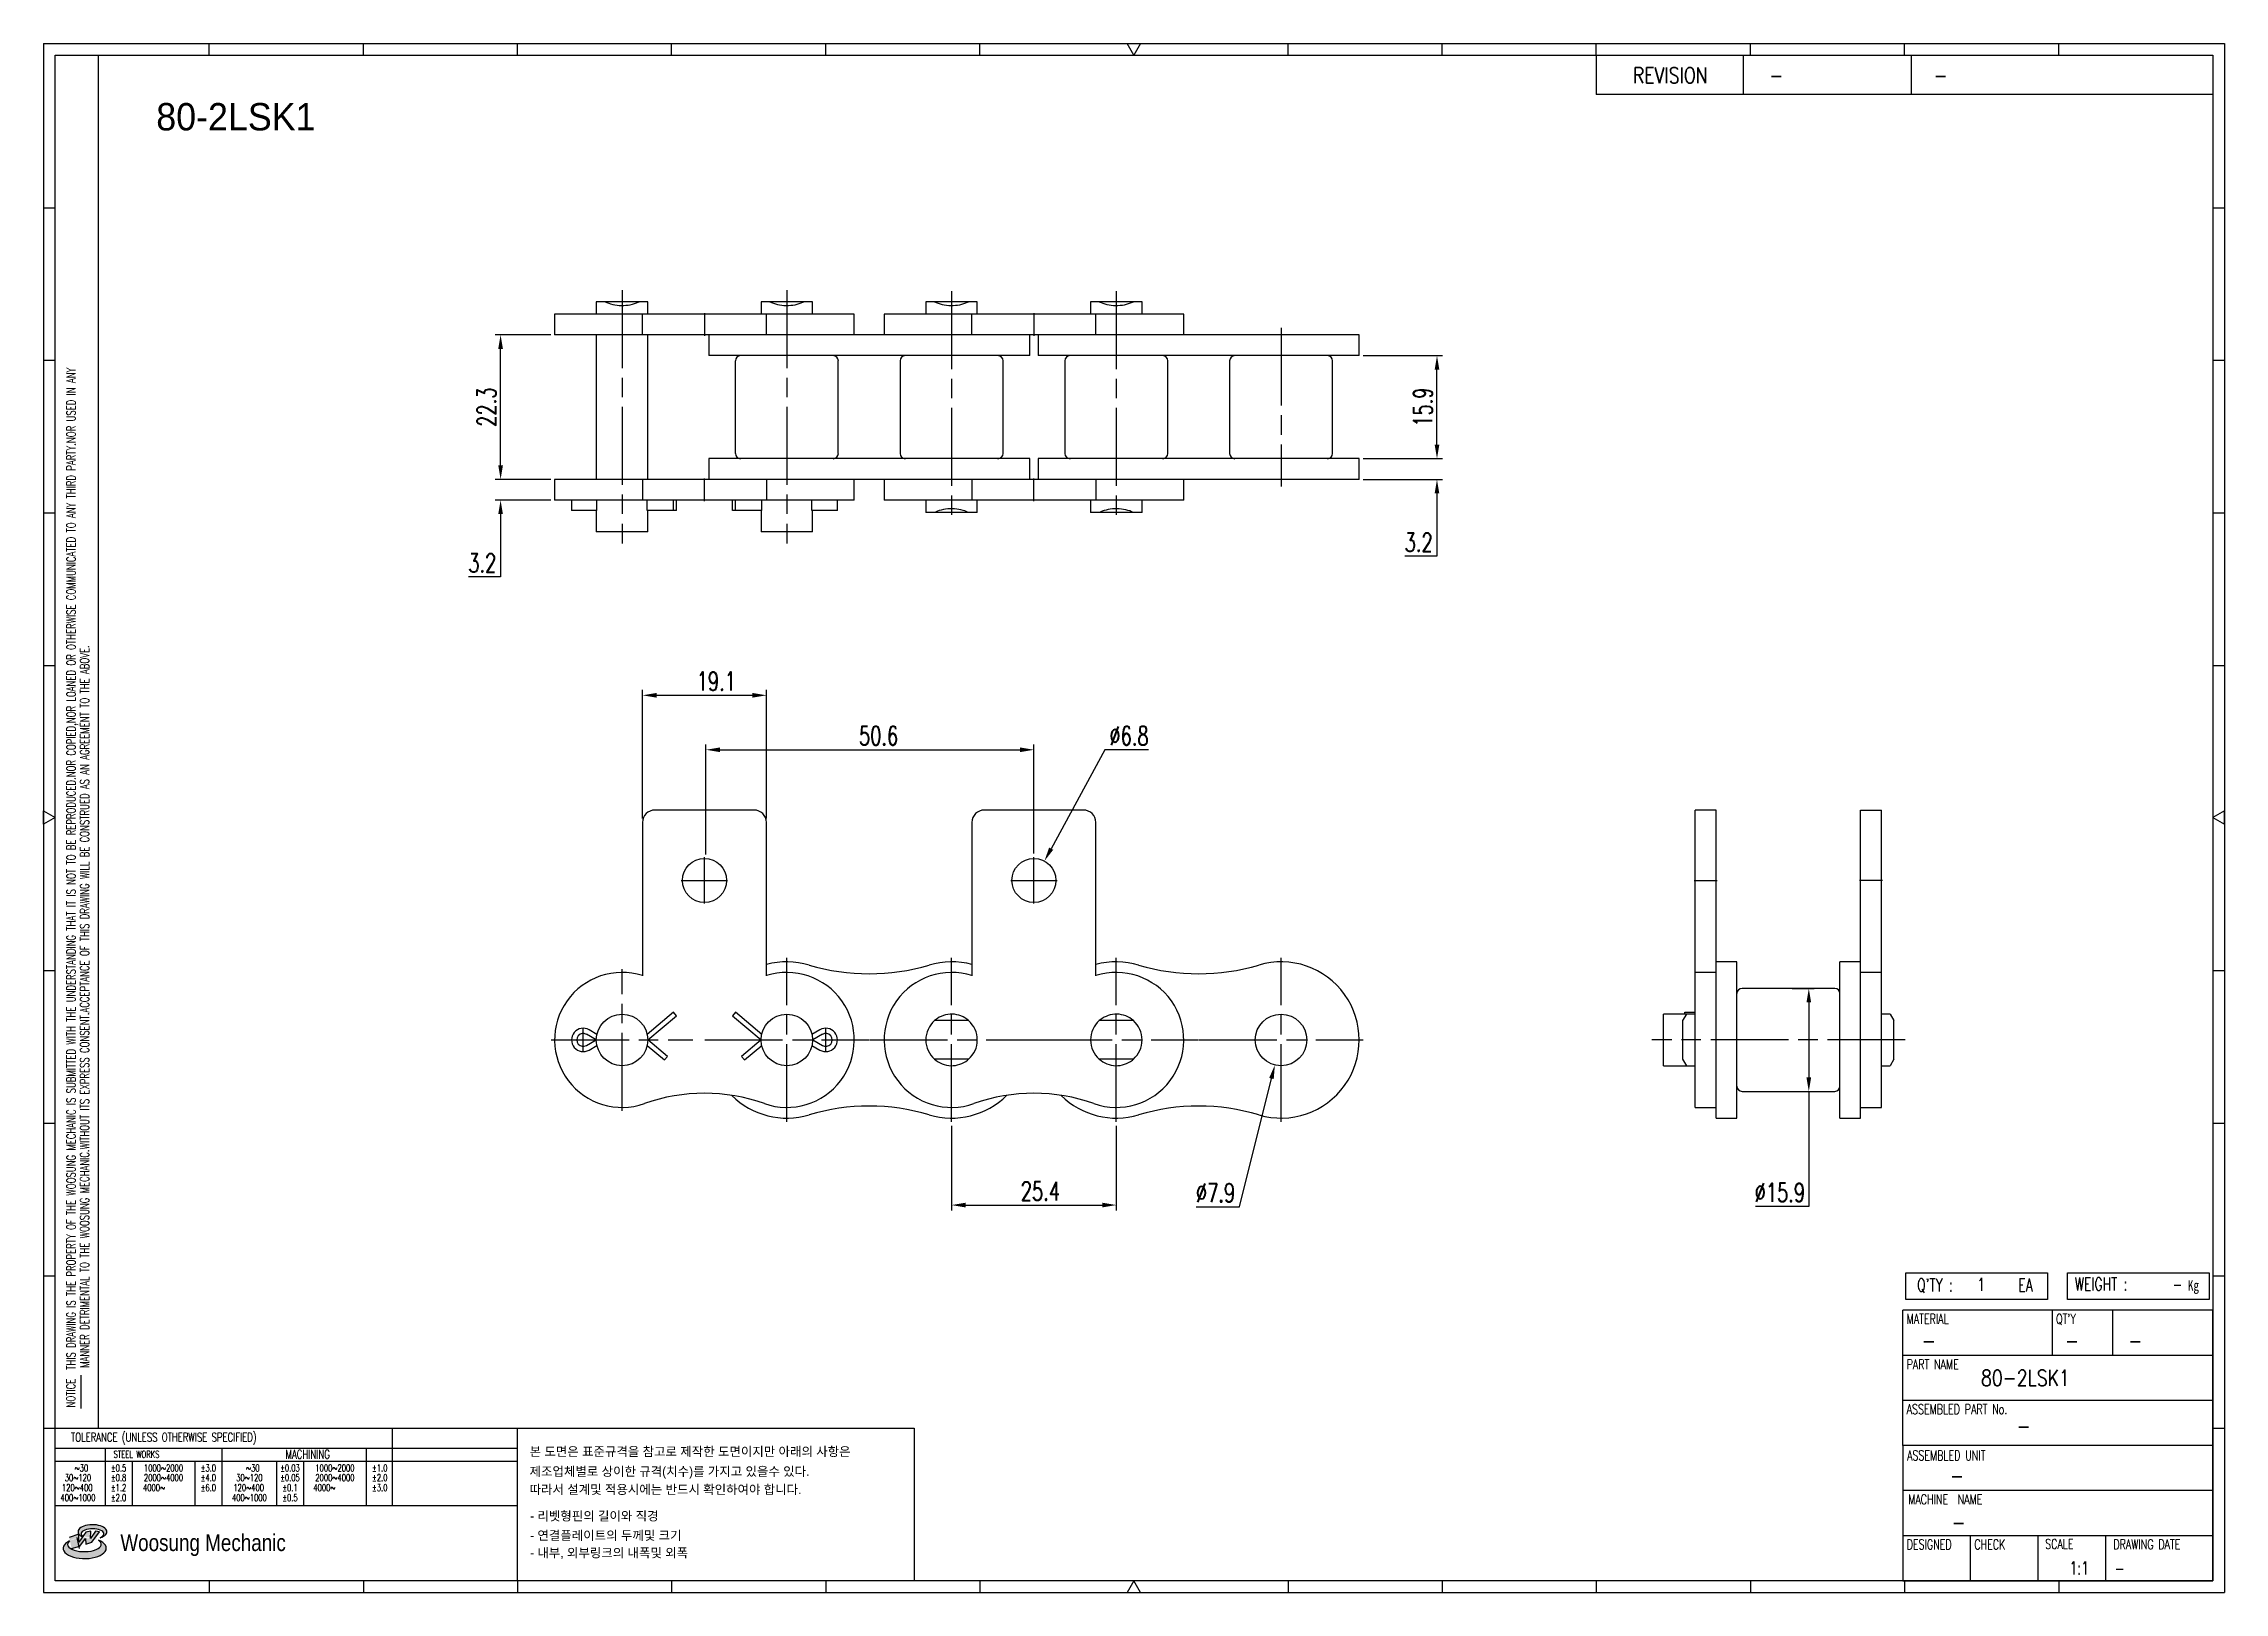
# Model space of a CAD drawing. Header units: millimetres. Extents: x 1209 to 1546, y 59 to 298.
import ezdxf
from ezdxf.enums import TextEntityAlignment as Align

# ---------------------------------------------------------------- set-up
doc = ezdxf.new("R2010")
doc.units = ezdxf.units.MM
doc.linetypes.add('AM_ISO08W050', pattern=[18, 12, -1.5, 3, -1.5])
doc.layers.get('Defpoints').update_dxf_attribs({"color": 80})
doc.layers.add('CL1', color=140, linetype='AM_ISO08W050', lineweight=25)
for name, color, linetype in [('S-DIM', 7, 'Continuous'), ('TITLE', 7, 'Continuous'), ('도면레이아웃', 7, 'Continuous')]:
    doc.layers.add(name, color=color, linetype=linetype)
doc.styles.add('HAN', font='ROMANS.shx', dxfattribs={"width": 0.7, "bigfont": 'whgtxt.shx'})
doc.styles.add('HKD_ST2', font='romans.shx', dxfattribs={"width": 0.7, "height": 4, "bigfont": '@extfont2.shx'})
doc.styles.add('HSG', font='SIMPLEX.shx', dxfattribs={"width": 0.7, "bigfont": 'HSG.shx'})
doc.styles.add('MtXpl_', font='Gulim.ttf')
doc.styles.add('SLDTEXTSTYLE4', font='arial.ttf', dxfattribs={"width": 0.8})
doc.dimstyles.new('AP1.2', dxfattribs={"dimscale": 1.2, "dimtxt": 2.4, "dimasz": 1.8, "dimexe": 0.7, "dimexo": 0.5, "dimgap": 0.6, "dimtad": 1, "dimtoh": 1, "dimdec": 1, "dimrnd": 0.01, "dimzin": 9, "dimdsep": 46, "dimtxsty": 'HSG', "dimcen": 0, "dimclrd": 251, "dimclre": 251, "dimclrt": 60, "dimazin": 2, "dimtp": 1, "dimtm": 1, "dimtfac": 0.5, "dimtdec": 1, "dimtofl": 0, "dimtmove": 0, "dimatfit": 3, "dimfxl": 0, "dimtvp": 1, "dimtolj": 2, "dimlwd": -1, "dimlwe": -1, "dimarcsym": 0})

# ---------------------------------------------------------------- blocks, each defined once
blk = doc.blocks.new('MAST')
at = {"layer": '도면레이아웃'}
h = blk.add_hatch(color=10, dxfattribs=at)
h.paths.add_polyline_path([(1.544, 35.177), (1.554, 34.966), (1.779, 35.034), (2.054, 35.422), (1.908, 35.446), (1.728, 35.167), (1.741, 35.439), (1.547, 35.405), (1.292, 35.041), (1.295, 35.33), (0.943, 35.208), (1.03, 34.8), (1.336, 34.885)])
edge = h.paths.add_edge_path()
edge.add_ellipse((1.795, 35.421), major_axis=(-0.53, 0), ratio=0.487785, start_angle=122.36065, end_angle=403.39574)
edge.add_line((1.411, 35.244), (1.419, 35.261))
edge.add_ellipse((1.798, 35.344), major_axis=(-0.423, 0), ratio=0.444396, start_angle=131.58977, end_angle=386.19408, ccw=False)
edge = h.paths.add_edge_path()
edge.add_ellipse((1.512, 34.815), major_axis=(-0.793, 0), ratio=0.480113, start_angle=314.67633, end_angle=590.85213)
edge.add_ellipse((1.501, 34.958), major_axis=(-0.62, 0), ratio=0.43311, start_angle=331.7024, end_angle=574.42495, ccw=False)
at = {"color": 140}
for p, q in [((0, 90.118), (80.15, 90.118)), ((0, 90.118), (0, 33.191)), ((80.15, 90.118), (80.15, 33.191)), ((57.068, 89.693), (57.068, 88.246)), ((62.47, 89.693), (62.47, 88.246)), ((68.635, 89.693), (68.635, 88.246)), ((79.725, 88.246), (57.068, 88.246)), ((68.449, 43.961), (68.449, 44.936)), ((68.449, 44.936), (73.654, 44.936)), ((73.654, 44.936), (73.654, 43.961)), ((74.39, 43.961), (74.39, 44.936)), ((74.39, 44.936), (79.595, 44.936)), ((79.595, 44.936), (79.595, 43.961)), ((68.336, 38.59), (68.336, 43.563)), ((79.725, 43.563), (68.336, 43.563)), ((73.654, 43.961), (68.449, 43.961)), ((73.827, 43.563), (73.827, 41.905)), ((79.595, 43.961), (74.39, 43.961)), ((76.037, 43.563), (76.037, 41.905)), ((79.725, 38.59), (79.725, 43.563)), ((79.725, 41.905), (68.336, 41.905)), ((79.725, 40.248), (68.336, 40.248)), ((68.336, 38.59), (68.336, 33.616)), ((79.725, 38.59), (68.336, 38.59)), ((79.725, 33.616), (79.725, 38.59)), ((79.725, 36.932), (68.336, 36.932)), ((79.725, 35.274), (68.336, 35.274)), ((70.822, 33.616), (70.822, 35.274)), ((73.309, 33.616), (73.309, 35.274)), ((75.796, 33.616), (75.796, 35.274)), ((0, 33.191), (80.15, 33.191)), ((68.336, 33.616), (79.725, 33.616))]:
    blk.add_line(p, q, dxfattribs=at)
for p, q in [((6.089, 89.693), (6.089, 90.118)), ((11.753, 89.693), (11.753, 90.118)), ((17.418, 89.693), (17.418, 90.118)), ((23.082, 89.693), (23.082, 90.118)), ((28.746, 89.693), (28.746, 90.118)), ((34.411, 89.693), (34.411, 90.118)), ((45.739, 89.693), (45.739, 90.118)), ((51.404, 89.693), (51.404, 90.118)), ((57.068, 89.693), (57.068, 90.118)), ((62.732, 89.693), (62.732, 90.118)), ((68.397, 89.693), (68.397, 90.118)), ((74.061, 89.693), (74.061, 90.118)), ((0, 84.085), (0.425, 84.085)), ((79.725, 84.085), (80.15, 84.085)), ((0, 78.478), (0.425, 78.478)), ((79.725, 78.478), (80.15, 78.478)), ((0, 72.87), (0.425, 72.87)), ((79.725, 72.87), (80.15, 72.87)), ((0, 67.262), (0.425, 67.262)), ((79.725, 67.262), (80.15, 67.262)), ((0, 56.047), (0.425, 56.047)), ((79.725, 56.047), (80.15, 56.047)), ((0, 50.439), (0.425, 50.439)), ((79.725, 50.439), (80.15, 50.439)), ((0, 44.832), (0.425, 44.832)), ((79.725, 44.832), (80.15, 44.832)), ((1.377, 39.947), (1.377, 41.174)), ((0, 39.224), (0.425, 39.224)), ((79.725, 39.224), (80.15, 39.224)), ((6.089, 33.616), (6.089, 33.191)), ((11.753, 33.616), (11.753, 33.191)), ((17.418, 33.616), (17.418, 33.191)), ((23.082, 33.616), (23.082, 33.191)), ((28.746, 33.616), (28.746, 33.191)), ((34.411, 33.616), (34.411, 33.191)), ((45.739, 33.616), (45.739, 33.191)), ((51.404, 33.616), (51.404, 33.191)), ((57.068, 33.616), (57.068, 33.191)), ((62.732, 33.616), (62.732, 33.191)), ((68.397, 33.616), (68.397, 33.191)), ((74.061, 33.616), (74.061, 33.191))]:
    blk.add_line(p, q)
at = {"color": 2}
for p, q in [((2.017, 39.224), (2.017, 89.693)), ((0.425, 39.224), (17.418, 39.224)), ((0.425, 38.487), (17.418, 38.487)), ((2.257, 38.487), (2.257, 36.382)), ((6.557, 38.5), (6.557, 36.382)), ((11.857, 38.487), (11.857, 36.382)), ((12.816, 39.224), (12.816, 36.382)), ((17.418, 33.616), (17.418, 39.224)), ((0.425, 38.012), (17.418, 38.012)), ((3.257, 38.012), (3.257, 36.382)), ((5.557, 38.012), (5.557, 36.382)), ((8.557, 38.012), (8.557, 36.382)), ((9.557, 38.026), (9.557, 36.382)), ((0.425, 36.382), (17.418, 36.382))]:
    blk.add_line(p, q, dxfattribs=at)
for points in [[(40.075, 89.693), (39.83, 90.118), (40.32, 90.118)], [(0.425, 61.679), (0, 61.433), (0, 61.924)], [(79.725, 61.679), (80.15, 61.433), (80.15, 61.924)], [(40.075, 33.616), (39.83, 33.191), (40.32, 33.191)]]:
    blk.add_lwpolyline(points, close=True)
at = {"color": 140}
blk.add_lwpolyline([(0.425, 89.693), (79.725, 89.693), (79.725, 33.616), (0.425, 33.616)], close=True, dxfattribs=at)
at = {"layer": '도면레이아웃'}
for p, q in [((1.295, 35.33), (0.943, 35.208)), ((1.547, 35.405), (1.292, 35.041)), ((1.292, 35.041), (1.295, 35.33)), ((1.741, 35.439), (1.547, 35.405)), ((1.908, 35.446), (1.728, 35.167)), ((1.728, 35.167), (1.741, 35.439)), ((1.779, 35.034), (2.054, 35.422)), ((2.054, 35.422), (1.908, 35.446)), ((1.03, 34.8), (1.336, 34.885)), ((1.224, 35.208), (1.311, 34.8)), ((1.224, 35.208), (1.224, 35.208)), ((1.336, 34.885), (1.544, 35.177)), ((1.419, 35.261), (1.411, 35.244)), ((1.544, 35.177), (1.554, 34.966)), ((1.554, 34.966), (1.779, 35.034))]:
    blk.add_line(p, q, dxfattribs=at)
for centre, major_axis, ratio, start_param, end_param in [((1.795, 35.421), (-0.53, 0), 0.487785, 2.135596, 7.040584), ((1.798, 35.344), (-0.423, 0), 0.444396, 2.296675, 6.740358), ((1.512, 34.815), (-0.793, 0), 0.480113, 5.492138, 10.312315), ((1.501, 34.958), (-0.62, 0), 0.43311, 5.789299, 10.025607)]:
    blk.add_ellipse(centre, major_axis=major_axis, ratio=ratio, start_param=start_param, end_param=end_param, dxfattribs=at)
for s, height, style, width, p in [('REVISION', 0.5806, 'HAN', 0.8, (58.415, 88.664)), ('-', 0.581, 'HAN', 0.8, (63.426, 88.664)), ('-', 0.581, 'HAN', 0.8, (69.468, 88.664)), ("Q'TY : ", 0.4746, 'HKD_ST2', 0.7, (68.857, 44.253)), ('1', 0.475, 'HKD_ST2', 0.7, (71.071, 44.275)), ('EA', 0.4746, 'HKD_ST2', 0.7, (72.578, 44.253)), ('WEIGHT : ', 0.4746, 'HKD_ST2', 0.7, (74.65, 44.286)), ('-', 0.581, 'HAN', 0.8, (69.029, 42.157)), ('-', 0.581, 'HAN', 0.8, (74.289, 42.157)), ('-', 0.581, 'HAN', 0.8, (76.623, 42.157)), ('-', 0.581, 'HAN', 0.8, (72.515, 39.013)), ('-', 0.581, 'HAN', 0.8, (70.067, 37.189)), ('-', 0.581, 'HAN', 0.8, (70.126, 35.48)), ('1:1', 0.4746, 'HKD_ST2', 0.7, (74.458, 33.848)), ('-', 0.475, 'HKD_ST2', 0.7, (76.112, 33.837))]:
    blk.add_text(s, height=height, dxfattribs=dict(style=style, width=width)).set_placement(p)
at = {"color": 6, "style": 'HKD_ST2', "width": 0.7}
for s, p in [(' THIS DRAWING IS THE PROPERTY OF THE WOOSUNG MECHANIC IS SUBMITTED WITH THE UNDERSTANDING THAT IT IS NOT TO BE REPRODUCED.NOR COPIED,NOR LOANED OR OTHERWISE COMMUNICATED TO ANY THIRD PARTY.NOR USED IN ANY', (1.173, 41.217)), ('MANNER DETRIMENTAL TO THE WOOSUNG MECHANIC.WITHOUT ITS EXPRESS CONSENT.ACCEPTANCE OF THIS DRAWING WILL BE CONSTRUED AS AN AGREEMENT TO THE ABOVE.', (1.672, 41.447))]:
    blk.add_text(s, height=0.326266, rotation=90, dxfattribs=at).set_placement(p)
at = {"style": 'HKD_ST2', "width": 0.7}
blk.add_text('-', height=0.475, dxfattribs=at).set_placement((78.613, 44.286), align=Align.RIGHT)
at = {"color": 254, "style": 'HKD_ST2', "width": 0.7}
for s, height, p in [('MATERIAL', 0.3651, (68.474, 43.425)), ("QT'Y", 0.3651, (73.965, 43.425)), ('PART NAME', 0.3651, (68.474, 41.756)), ('ASSEMBLED PART No.', 0.36511, (68.474, 40.109)), ('ASSEMBLED UNIT', 0.36511, (68.49, 38.408)), ('MACHINE  NAME', 0.36511, (68.532, 36.794)), ('DESIGNED', 0.3651, (68.474, 35.136)), ('CHECK', 0.3651, (70.961, 35.136)), ('SCALE', 0.3651, (73.566, 35.153)), ('DRAWING DATE', 0.36511, (76.071, 35.141))]:
    blk.add_text(s, height=height, dxfattribs=at).set_placement(p, align=Align.TOP_LEFT)
at = {"style": 'HKD_ST2', "width": 0.7}
blk.add_text('NOTICE', height=0.3263, rotation=90, dxfattribs=at).set_placement((1.163, 39.988))
blk.add_text('TOLERANCE (UNLESS OTHERWISE SPECIFIED)', height=0.32627, dxfattribs=at).set_placement((4.417, 38.896), align=Align.MIDDLE_CENTER)
at = {"color": 4, "style": 'HKD_ST2', "width": 0.7}
for s, height, p in [('%%12630', 0.261, (1.389, 37.762)), ('1000%%1262000', 0.26101, (4.407, 37.762)), ('%%12630', 0.261, (7.689, 37.762)), ('1000%%1262000', 0.26101, (10.707, 37.762)), ('120%%126400', 0.26101, (1.237, 37.045)), ('30%%126120', 0.261, (1.263, 37.411)), ('4000%%126', 0.261, (4.061, 37.045)), ('2000%%1264000', 0.26101, (4.407, 37.411)), ('120%%126400', 0.26101, (7.537, 37.045)), ('30%%126120', 0.261, (7.563, 37.411)), ('4000%%126', 0.261, (10.321, 37.045)), ('2000%%1264000', 0.26101, (10.707, 37.411)), ('400%%1261000', 0.26101, (1.263, 36.67)), ('400%%1261000', 0.26101, (7.563, 36.67))]:
    blk.add_text(s, height=height, dxfattribs=at).set_placement(p, align=Align.MIDDLE_CENTER)
for s, height, p in [('%%P0.5', 0.261, (2.757, 37.762)), ('STEEL WORKS', 0.26101, (3.416, 38.268)), ('%%P3.0', 0.261, (6.057, 37.762)), ('%%P0.03', 0.261, (9.057, 37.762)), ('MACHINING', 0.3263, (9.707, 38.27)), ('%%P1.0', 0.261, (12.357, 37.762)), ('%%P0.8', 0.261, (2.757, 37.411)), ('%%P1.2', 0.261, (2.757, 37.045)), ('%%P4.0', 0.261, (6.057, 37.411)), ('%%P6.0', 0.261, (6.057, 37.045)), ('%%P0.05', 0.261, (9.057, 37.411)), ('%%P0.1', 0.261, (9.057, 37.045)), ('%%P2.0', 0.261, (12.357, 37.411)), ('%%P3.0', 0.261, (12.357, 37.045)), ('%%P2.0', 0.261, (2.757, 36.67)), ('%%P0.5', 0.261, (9.057, 36.67))]:
    blk.add_text(s, height=height, dxfattribs=at).set_placement(p, align=Align.MIDDLE)
at = {"color": 1, "style": 'SLDTEXTSTYLE4', "width": 0.8}
blk.add_text('Woosung Mechanic', height=0.61957, dxfattribs=at).set_placement((2.822, 34.711))
at = {"layer": 'TITLE', "width": 0.8}
blk.add_text('Kg', height=0.3789, dxfattribs=at).set_placement((78.807, 44.286))
blk = doc.blocks.new('*D2')
at = {"layer": 'Defpoints', "color": 0, "transparency": 16777216}
for p in [(1412.32, 233.57), (1424.31, 233.57), (1412.32, 230.37)]:
    blk.add_point(p, dxfattribs=at)
at = {"layer": 'S-DIM', "color": 251, "linetype": 'ByBlock', "transparency": 16777216}
for p, q in [((1424.31, 235.73), (1424.31, 237.89)), ((1412.92, 233.57), (1425.15, 233.57)), ((1412.92, 230.37), (1425.15, 230.37)), ((1424.31, 228.21), (1424.31, 218.51)), ((1424.31, 218.51), (1419.37, 218.51))]:
    blk.add_line(p, q, dxfattribs=at)
at = {"layer": 'S-DIM', "color": 251, "transparency": 16777216}
for points in [[(1423.95, 235.73), (1424.67, 235.73), (1424.31, 233.57)], [(1423.95, 228.21), (1424.67, 228.21), (1424.31, 230.37)]]:
    blk.add_solid(points, dxfattribs=at)
at = {"layer": 'S-DIM', "color": 60, "transparency": 16777216, "insert": (1421.48, 220.67), "char_height": 2.88, "attachment_point": 5, "style": 'HSG'}
blk.add_mtext('\\A2;3.2', dxfattribs=at)
blk = doc.blocks.new('*D3')
at = {"layer": 'Defpoints', "color": 0, "transparency": 16777216}
for p in [(1412.32, 249.45), (1424.31, 249.45), (1412.32, 233.57)]:
    blk.add_point(p, dxfattribs=at)
at = {"layer": 'S-DIM', "color": 251, "linetype": 'ByBlock', "transparency": 16777216}
for p, q in [((1412.92, 249.45), (1425.15, 249.45)), ((1424.31, 235.73), (1424.31, 247.29)), ((1412.92, 233.57), (1425.15, 233.57))]:
    blk.add_line(p, q, dxfattribs=at)
at = {"layer": 'S-DIM', "color": 251, "transparency": 16777216}
for points in [[(1423.95, 247.29), (1424.67, 247.29), (1424.31, 249.45)], [(1423.95, 235.73), (1424.67, 235.73), (1424.31, 233.57)]]:
    blk.add_solid(points, dxfattribs=at)
at = {"layer": 'S-DIM', "color": 60, "transparency": 16777216, "insert": (1422.15, 241.51), "char_height": 2.88, "attachment_point": 5, "rotation": 90, "style": 'HSG'}
blk.add_mtext('\\A2;15.9', dxfattribs=at)
blk = doc.blocks.new('*D4')
at = {"layer": 'Defpoints', "color": 0, "transparency": 16777216}
for p in [(1279.94, 230.37), (1288.27, 230.37), (1288.27, 227.17)]:
    blk.add_point(p, dxfattribs=at)
at = {"layer": 'S-DIM', "color": 251, "linetype": 'ByBlock', "transparency": 16777216}
for p, q in [((1279.94, 232.53), (1279.94, 234.69)), ((1287.67, 230.37), (1279.1, 230.37)), ((1287.67, 227.17), (1279.1, 227.17)), ((1279.94, 225.01), (1279.94, 215.33)), ((1279.94, 215.33), (1275, 215.33))]:
    blk.add_line(p, q, dxfattribs=at)
at = {"layer": 'S-DIM', "color": 251, "transparency": 16777216}
for points in [[(1279.58, 232.53), (1280.3, 232.53), (1279.94, 230.37)], [(1279.58, 225.01), (1280.3, 225.01), (1279.94, 227.17)]]:
    blk.add_solid(points, dxfattribs=at)
at = {"layer": 'S-DIM', "color": 60, "transparency": 16777216, "insert": (1277.11, 217.49), "char_height": 2.88, "attachment_point": 5, "style": 'HSG'}
blk.add_mtext('\\A2;3.2', dxfattribs=at)
blk = doc.blocks.new('*D5')
at = {"layer": 'Defpoints', "color": 0, "transparency": 16777216}
for p in [(1279.94, 252.65), (1288.27, 252.65), (1288.27, 230.37)]:
    blk.add_point(p, dxfattribs=at)
at = {"layer": 'S-DIM', "color": 251, "linetype": 'ByBlock', "transparency": 16777216}
for p, q in [((1287.67, 252.65), (1279.1, 252.65)), ((1279.94, 232.53), (1279.94, 250.49)), ((1287.67, 230.37), (1279.1, 230.37))]:
    blk.add_line(p, q, dxfattribs=at)
at = {"layer": 'S-DIM', "color": 251, "transparency": 16777216}
for points in [[(1279.58, 250.49), (1280.3, 250.49), (1279.94, 252.65)], [(1279.58, 232.53), (1280.3, 232.53), (1279.94, 230.37)]]:
    blk.add_solid(points, dxfattribs=at)
at = {"layer": 'S-DIM', "color": 60, "transparency": 16777216, "insert": (1277.78, 241.51), "char_height": 2.88, "attachment_point": 5, "rotation": 90, "style": 'HSG'}
blk.add_mtext('\\A2;22.3', dxfattribs=at)
blk = doc.blocks.new('*D6')
at = {"layer": 'Defpoints', "color": 0, "transparency": 16777216}
for p in [(1320.92, 197.08), (1301.82, 177.48), (1320.92, 177.48)]:
    blk.add_point(p, dxfattribs=at)
at = {"layer": 'S-DIM', "color": 251, "linetype": 'ByBlock', "transparency": 16777216}
for p, q in [((1301.82, 178.08), (1301.82, 197.92)), ((1303.98, 197.08), (1318.76, 197.08)), ((1320.92, 178.08), (1320.92, 197.92))]:
    blk.add_line(p, q, dxfattribs=at)
at = {"layer": 'S-DIM', "color": 251, "transparency": 16777216}
for points in [[(1303.98, 197.44), (1303.98, 196.72), (1301.82, 197.08)], [(1318.76, 197.44), (1318.76, 196.72), (1320.92, 197.08)]]:
    blk.add_solid(points, dxfattribs=at)
at = {"layer": 'S-DIM', "color": 60, "transparency": 16777216, "insert": (1313.2, 199.24), "char_height": 2.88, "attachment_point": 5, "style": 'HSG'}
blk.add_mtext('\\A2;19.1', dxfattribs=at)
blk = doc.blocks.new('*D7')
at = {"layer": 'Defpoints', "color": 0, "transparency": 16777216}
for p in [(1362.17, 188.68), (1311.59, 171.94), (1362.17, 172.11)]:
    blk.add_point(p, dxfattribs=at)
at = {"layer": 'S-DIM', "color": 251, "linetype": 'ByBlock', "transparency": 16777216}
for p, q in [((1311.59, 172.54), (1311.59, 189.52)), ((1313.75, 188.68), (1360.01, 188.68)), ((1362.17, 172.71), (1362.17, 189.52))]:
    blk.add_line(p, q, dxfattribs=at)
at = {"layer": 'S-DIM', "color": 251, "transparency": 16777216}
for points in [[(1313.75, 189.04), (1313.75, 188.32), (1311.59, 188.68)], [(1360.01, 189.04), (1360.01, 188.32), (1362.17, 188.68)]]:
    blk.add_solid(points, dxfattribs=at)
at = {"layer": 'S-DIM', "color": 60, "transparency": 16777216, "insert": (1338.22, 190.84), "char_height": 2.88, "attachment_point": 5, "style": 'HSG'}
blk.add_mtext('\\A2;50.6', dxfattribs=at)
blk = doc.blocks.new('*D8')
at = {"layer": 'Defpoints', "color": 0, "transparency": 16777216}
for p in [(1363.79, 171.53), (1360.56, 165.55)]:
    blk.add_point(p, dxfattribs=at)
at = {"layer": 'S-DIM', "color": 251, "linetype": 'ByBlock', "transparency": 16777216}
for p, q in [((1373.08, 188.68), (1364.82, 173.43)), ((1379.85, 188.68), (1373.08, 188.68))]:
    blk.add_line(p, q, dxfattribs=at)
at = {"layer": 'S-DIM', "color": 251, "transparency": 16777216}
blk.add_solid([(1364.51, 173.6), (1365.14, 173.26), (1363.79, 171.53)], dxfattribs=at)
at = {"layer": 'S-DIM', "color": 60, "transparency": 16777216, "insert": (1376.83, 190.84), "char_height": 2.88, "attachment_point": 5, "style": 'HSG'}
blk.add_mtext('\\A2;∅6.8', dxfattribs=at)
blk = doc.blocks.new('*D9')
at = {"layer": 'Defpoints', "color": 0, "transparency": 16777216}
for p in [(1349.47, 131.29), (1374.87, 131.29), (1374.87, 118.48)]:
    blk.add_point(p, dxfattribs=at)
at = {"layer": 'S-DIM', "color": 251, "linetype": 'ByBlock', "transparency": 16777216}
for p, q in [((1349.47, 130.69), (1349.47, 117.64)), ((1374.87, 130.69), (1374.87, 117.64)), ((1351.63, 118.48), (1372.71, 118.48))]:
    blk.add_line(p, q, dxfattribs=at)
at = {"layer": 'S-DIM', "color": 251, "transparency": 16777216}
for points in [[(1351.63, 118.84), (1351.63, 118.12), (1349.47, 118.48)], [(1372.71, 118.84), (1372.71, 118.12), (1374.87, 118.48)]]:
    blk.add_solid(points, dxfattribs=at)
at = {"layer": 'S-DIM', "color": 60, "transparency": 16777216, "insert": (1363.16, 120.64), "char_height": 2.88, "attachment_point": 5, "style": 'HSG'}
blk.add_mtext('\\A2;25.4', dxfattribs=at)
blk = doc.blocks.new('*D10')
at = {"layer": 'Defpoints', "color": 0, "transparency": 16777216}
for p in [(1401.23, 147.79), (1399.32, 140.09)]:
    blk.add_point(p, dxfattribs=at)
at = {"layer": 'S-DIM', "color": 251, "linetype": 'ByBlock', "transparency": 16777216}
for p, q in [((1393.87, 118.22), (1398.79, 137.99)), ((1387.2, 118.22), (1393.87, 118.22))]:
    blk.add_line(p, q, dxfattribs=at)
at = {"layer": 'S-DIM', "color": 251, "transparency": 16777216}
blk.add_solid([(1398.44, 138.08), (1399.14, 137.91), (1399.32, 140.09)], dxfattribs=at)
at = {"layer": 'S-DIM', "color": 60, "transparency": 16777216, "insert": (1390.17, 120.38), "char_height": 2.88, "attachment_point": 5, "style": 'HSG'}
blk.add_mtext('\\A2;∅7.9', dxfattribs=at)
blk = doc.blocks.new('*D11')
at = {"layer": 'Defpoints', "color": 0, "transparency": 16777216}
for p in [(1478.48, 151.88), (1478.48, 136), (1481.64, 136)]:
    blk.add_point(p, dxfattribs=at)
at = {"layer": 'S-DIM', "color": 251, "linetype": 'ByBlock', "transparency": 16777216}
for p, q in [((1479.08, 151.88), (1482.48, 151.88)), ((1481.64, 149.72), (1481.64, 138.16)), ((1479.08, 136), (1482.48, 136)), ((1481.64, 136), (1481.64, 118.26)), ((1481.64, 118.26), (1473.43, 118.26))]:
    blk.add_line(p, q, dxfattribs=at)
at = {"layer": 'S-DIM', "color": 251, "transparency": 16777216}
for points in [[(1481.28, 149.72), (1482, 149.72), (1481.64, 151.88)], [(1481.28, 138.16), (1482, 138.16), (1481.64, 136)]]:
    blk.add_solid(points, dxfattribs=at)
at = {"layer": 'S-DIM', "color": 60, "transparency": 16777216, "insert": (1477.18, 120.42), "char_height": 2.88, "attachment_point": 5, "style": 'HSG'}
blk.add_mtext('\\A2;%%c15.9', dxfattribs=at)

msp = doc.modelspace()

# ---------------------------------------------------------------- linework, layer by layer
for p, q in [((1334.47, 255.85), (1288.27, 255.85)), ((1288.27, 255.85), (1288.27, 252.65)), ((1294.7, 257.76), (1294.7, 255.85)), ((1302.64, 257.76), (1294.7, 257.76)), ((1296.05, 257.76), (1296.32, 257.63)), ((1296.32, 257.63), (1296.61, 257.52)), ((1296.61, 257.52), (1296.91, 257.43)), ((1296.91, 257.43), (1297.23, 257.35)), ((1297.23, 257.35), (1297.55, 257.28)), ((1297.55, 257.28), (1297.89, 257.23)), ((1297.89, 257.23), (1298.23, 257.2)), ((1298.23, 257.2), (1298.58, 257.19)), ((1298.58, 257.19), (1298.92, 257.19)), ((1298.92, 257.19), (1299.27, 257.21)), ((1299.27, 257.21), (1299.61, 257.25)), ((1299.61, 257.25), (1299.94, 257.31)), ((1299.94, 257.31), (1300.26, 257.38)), ((1300.26, 257.38), (1300.57, 257.47)), ((1300.57, 257.47), (1300.87, 257.57)), ((1300.87, 257.57), (1301.15, 257.69)), ((1301.15, 257.69), (1301.3, 257.76)), ((1301.82, 252.65), (1301.82, 255.85)), ((1302.64, 255.85), (1302.64, 257.76)), ((1320.1, 257.76), (1320.1, 255.85)), ((1328.04, 257.76), (1320.1, 257.76)), ((1320.92, 252.65), (1320.92, 255.85)), ((1321.45, 257.76), (1321.72, 257.63)), ((1321.72, 257.63), (1322.01, 257.52)), ((1322.01, 257.52), (1322.31, 257.43)), ((1322.31, 257.43), (1322.63, 257.35)), ((1322.63, 257.35), (1322.95, 257.28)), ((1322.95, 257.28), (1323.29, 257.23)), ((1323.29, 257.23), (1323.63, 257.2)), ((1323.63, 257.2), (1323.98, 257.19)), ((1323.98, 257.19), (1324.32, 257.19)), ((1324.32, 257.19), (1324.67, 257.21)), ((1324.67, 257.21), (1325.01, 257.25)), ((1325.01, 257.25), (1325.34, 257.31)), ((1325.34, 257.31), (1325.66, 257.38)), ((1325.66, 257.38), (1325.97, 257.47)), ((1325.97, 257.47), (1326.27, 257.57)), ((1326.27, 257.57), (1326.55, 257.69)), ((1326.55, 257.69), (1326.7, 257.76)), ((1328.04, 255.85), (1328.04, 257.76)), ((1334.47, 252.65), (1334.47, 255.85)), ((1385.27, 255.85), (1339.07, 255.85)), ((1339.07, 255.85), (1339.07, 252.65)), ((1345.5, 257.76), (1345.5, 255.85)), ((1353.44, 257.76), (1345.5, 257.76)), ((1346.85, 257.76), (1347.12, 257.63)), ((1347.12, 257.63), (1347.41, 257.52)), ((1347.41, 257.52), (1347.71, 257.43)), ((1347.71, 257.43), (1348.03, 257.35)), ((1348.03, 257.35), (1348.35, 257.28)), ((1348.35, 257.28), (1348.69, 257.23)), ((1348.69, 257.23), (1349.03, 257.2)), ((1349.03, 257.2), (1349.38, 257.19)), ((1349.38, 257.19), (1349.72, 257.19)), ((1349.72, 257.19), (1350.07, 257.21)), ((1350.07, 257.21), (1350.41, 257.25)), ((1350.41, 257.25), (1350.74, 257.31)), ((1350.74, 257.31), (1351.06, 257.38)), ((1351.06, 257.38), (1351.37, 257.47)), ((1351.37, 257.47), (1351.67, 257.57)), ((1351.67, 257.57), (1351.95, 257.69)), ((1351.95, 257.69), (1352.1, 257.76)), ((1352.62, 252.65), (1352.62, 255.85)), ((1353.44, 255.85), (1353.44, 257.76)), ((1370.9, 257.76), (1370.9, 255.85)), ((1378.84, 257.76), (1370.9, 257.76)), ((1371.72, 252.65), (1371.72, 255.85)), ((1372.25, 257.76), (1372.52, 257.63)), ((1372.52, 257.63), (1372.81, 257.52)), ((1372.81, 257.52), (1373.11, 257.43)), ((1373.11, 257.43), (1373.43, 257.35)), ((1373.43, 257.35), (1373.75, 257.28)), ((1373.75, 257.28), (1374.09, 257.23)), ((1374.09, 257.23), (1374.43, 257.2)), ((1374.43, 257.2), (1374.78, 257.19)), ((1374.78, 257.19), (1375.12, 257.19)), ((1375.12, 257.19), (1375.47, 257.21)), ((1375.47, 257.21), (1375.81, 257.25)), ((1375.81, 257.25), (1376.14, 257.31)), ((1376.14, 257.31), (1376.46, 257.38)), ((1376.46, 257.38), (1376.77, 257.47)), ((1376.77, 257.47), (1377.07, 257.57)), ((1377.07, 257.57), (1377.35, 257.69)), ((1377.35, 257.69), (1377.5, 257.76)), ((1378.84, 255.85), (1378.84, 257.76)), ((1385.27, 252.65), (1385.27, 255.85)), ((1320.92, 252.65), (1288.27, 252.65)), ((1294.7, 252.65), (1294.7, 230.37)), ((1302.64, 230.37), (1302.64, 252.65)), ((1312.02, 252.65), (1312.02, 249.45)), ((1352.62, 252.65), (1320.92, 252.65)), ((1371.72, 252.65), (1352.62, 252.65)), ((1361.52, 249.45), (1361.52, 252.65)), ((1362.82, 252.65), (1362.82, 249.45)), ((1412.32, 252.65), (1371.72, 252.65)), ((1412.32, 249.45), (1412.32, 252.65)), ((1361.52, 249.45), (1312.02, 249.45)), ((1412.32, 249.45), (1362.82, 249.45)), ((1316.13, 248.66), (1316.13, 234.36)), ((1332.01, 234.36), (1332.01, 248.66)), ((1341.53, 248.66), (1341.53, 234.36)), ((1357.41, 234.36), (1357.41, 248.66)), ((1366.93, 248.66), (1366.93, 234.36)), ((1382.81, 234.36), (1382.81, 248.66)), ((1392.33, 248.66), (1392.33, 234.36)), ((1408.21, 234.36), (1408.21, 248.66)), ((1312.02, 233.57), (1312.02, 230.37)), ((1361.52, 233.57), (1312.02, 233.57)), ((1361.52, 230.37), (1361.52, 233.57)), ((1362.82, 233.57), (1362.82, 230.37)), ((1412.32, 233.57), (1362.82, 233.57)), ((1412.32, 230.37), (1412.32, 233.57)), ((1320.92, 230.37), (1288.27, 230.37)), ((1288.27, 230.37), (1288.27, 227.17)), ((1301.82, 230.37), (1301.82, 227.17)), ((1352.62, 230.37), (1320.92, 230.37)), ((1320.92, 230.37), (1320.92, 227.17)), ((1334.47, 227.17), (1334.47, 230.37)), ((1339.07, 230.37), (1339.07, 227.17)), ((1371.72, 230.37), (1352.62, 230.37)), ((1352.62, 230.37), (1352.62, 227.17)), ((1412.32, 230.37), (1371.72, 230.37)), ((1371.72, 230.37), (1371.72, 227.17)), ((1385.27, 227.17), (1385.27, 230.37)), ((1334.47, 227.17), (1288.27, 227.17)), ((1290.89, 227.17), (1290.89, 225.57)), ((1294.8, 225.57), (1290.89, 225.57)), ((1294.7, 225.57), (1294.7, 222.26)), ((1294.8, 225.57), (1294.8, 227.17)), ((1302.55, 225.57), (1302.55, 227.17)), ((1307.08, 225.57), (1302.55, 225.57)), ((1302.64, 222.26), (1302.64, 225.57)), ((1306.61, 225.57), (1306.61, 227.17)), ((1307.08, 225.57), (1307.08, 227.17)), ((1315.67, 225.57), (1315.67, 227.17)), ((1320.2, 225.57), (1315.67, 225.57)), ((1316.14, 225.57), (1316.14, 227.17)), ((1320.1, 225.57), (1320.1, 222.26)), ((1320.2, 225.57), (1320.2, 227.17)), ((1327.95, 225.57), (1327.95, 227.17)), ((1331.86, 225.57), (1327.95, 225.57)), ((1328.04, 222.26), (1328.04, 225.57)), ((1331.86, 225.57), (1331.86, 227.17)), ((1385.27, 227.17), (1339.07, 227.17)), ((1345.5, 227.17), (1345.5, 225.26)), ((1347, 225.33), (1346.85, 225.26)), ((1347.28, 225.45), (1347, 225.33)), ((1347.58, 225.55), (1347.28, 225.45)), ((1347.89, 225.64), (1347.58, 225.55)), ((1348.21, 225.71), (1347.89, 225.64)), ((1348.54, 225.77), (1348.21, 225.71)), ((1348.88, 225.81), (1348.54, 225.77)), ((1349.23, 225.83), (1348.88, 225.81)), ((1349.57, 225.83), (1349.23, 225.83)), ((1349.92, 225.82), (1349.57, 225.83)), ((1350.26, 225.79), (1349.92, 225.82)), ((1350.6, 225.74), (1350.26, 225.79)), ((1350.92, 225.68), (1350.6, 225.74)), ((1351.24, 225.59), (1350.92, 225.68)), ((1351.54, 225.5), (1351.24, 225.59)), ((1351.83, 225.39), (1351.54, 225.5)), ((1352.1, 225.26), (1351.83, 225.39)), ((1353.44, 225.26), (1353.44, 227.17)), ((1370.9, 227.17), (1370.9, 225.26)), ((1372.4, 225.33), (1372.25, 225.26)), ((1372.68, 225.45), (1372.4, 225.33)), ((1372.98, 225.55), (1372.68, 225.45)), ((1373.29, 225.64), (1372.98, 225.55)), ((1373.61, 225.71), (1373.29, 225.64)), ((1373.94, 225.77), (1373.61, 225.71)), ((1374.28, 225.81), (1373.94, 225.77)), ((1374.63, 225.83), (1374.28, 225.81)), ((1374.97, 225.83), (1374.63, 225.83)), ((1375.32, 225.82), (1374.97, 225.83)), ((1375.66, 225.79), (1375.32, 225.82)), ((1376, 225.74), (1375.66, 225.79)), ((1376.32, 225.68), (1376, 225.74)), ((1376.64, 225.59), (1376.32, 225.68)), ((1376.94, 225.5), (1376.64, 225.59)), ((1377.23, 225.39), (1376.94, 225.5)), ((1377.5, 225.26), (1377.23, 225.39)), ((1378.84, 225.26), (1378.84, 227.17)), ((1302.64, 222.26), (1294.7, 222.26)), ((1328.04, 222.26), (1320.1, 222.26)), ((1353.44, 225.26), (1345.5, 225.26)), ((1378.84, 225.26), (1370.9, 225.26)), ((1319.01, 179.39), (1303.73, 179.39)), ((1369.81, 179.39), (1354.53, 179.39)), ((1464.14, 133.54), (1464.14, 179.39)), ((1467.34, 179.39), (1464.14, 179.39)), ((1467.34, 155.99), (1467.34, 179.39)), ((1489.62, 155.99), (1489.62, 179.39)), ((1489.62, 179.39), (1492.82, 179.39)), ((1492.82, 133.54), (1492.82, 179.39)), ((1301.82, 177.48), (1301.82, 153.85)), ((1320.92, 153.85), (1320.92, 177.48)), ((1352.62, 177.48), (1352.62, 153.85)), ((1371.72, 153.85), (1371.72, 177.48)), ((1470.54, 155.99), (1467.34, 155.99)), ((1467.34, 131.89), (1467.34, 155.99)), ((1470.54, 131.89), (1470.54, 155.99)), ((1489.62, 155.99), (1486.42, 155.99)), ((1486.42, 131.89), (1486.42, 155.99)), ((1489.62, 131.89), (1489.62, 155.99)), ((1467.34, 154.34), (1464.14, 154.34)), ((1485.63, 151.88), (1471.34, 151.88)), ((1492.82, 154.34), (1489.62, 154.34)), ((1306.61, 148.21), (1302.55, 144.8)), ((1307.08, 147.66), (1306.61, 148.21)), ((1316.14, 148.21), (1315.67, 147.66)), ((1320.2, 144.8), (1316.14, 148.21)), ((1462.54, 147.91), (1462.54, 148.21)), ((1462.54, 148.21), (1464.14, 148.21)), ((1294.68, 143.94), (1293.18, 144.81)), ((1294.8, 144.8), (1293.58, 145.5)), ((1302.64, 143.94), (1307.08, 147.66)), ((1315.67, 147.66), (1320.1, 143.94)), ((1329.17, 145.5), (1327.95, 144.8)), ((1329.57, 144.81), (1328.07, 143.94)), ((1347, 147.05), (1346.85, 146.92)), ((1352.1, 146.92), (1346.85, 146.92)), ((1347.28, 147.25), (1347, 147.05)), ((1347.58, 147.43), (1347.28, 147.25)), ((1347.89, 147.58), (1347.58, 147.43)), ((1348.21, 147.71), (1347.89, 147.58)), ((1348.54, 147.8), (1348.21, 147.71)), ((1348.88, 147.87), (1348.54, 147.8)), ((1349.23, 147.9), (1348.88, 147.87)), ((1349.57, 147.91), (1349.23, 147.9)), ((1349.92, 147.89), (1349.57, 147.91)), ((1350.26, 147.83), (1349.92, 147.89)), ((1350.6, 147.75), (1350.26, 147.83)), ((1350.92, 147.64), (1350.6, 147.75)), ((1351.24, 147.5), (1350.92, 147.64)), ((1351.54, 147.33), (1351.24, 147.5)), ((1351.83, 147.14), (1351.54, 147.33)), ((1352.1, 146.92), (1351.83, 147.14)), ((1372.4, 147.05), (1372.25, 146.92)), ((1377.5, 146.92), (1372.25, 146.92)), ((1372.68, 147.25), (1372.4, 147.05)), ((1372.98, 147.43), (1372.68, 147.25)), ((1373.29, 147.58), (1372.98, 147.43)), ((1373.61, 147.71), (1373.29, 147.58)), ((1373.94, 147.8), (1373.61, 147.71)), ((1374.28, 147.87), (1373.94, 147.8)), ((1374.63, 147.9), (1374.28, 147.87)), ((1374.97, 147.91), (1374.63, 147.9)), ((1375.32, 147.89), (1374.97, 147.91)), ((1375.66, 147.83), (1375.32, 147.89)), ((1376, 147.75), (1375.66, 147.83)), ((1376.32, 147.64), (1376, 147.75)), ((1376.64, 147.5), (1376.32, 147.64)), ((1376.94, 147.33), (1376.64, 147.5)), ((1377.23, 147.14), (1376.94, 147.33)), ((1377.5, 146.92), (1377.23, 147.14)), ((1459.23, 139.97), (1459.23, 147.91)), ((1462.81, 147.91), (1459.23, 147.91)), ((1462.23, 146.92), (1462.81, 147.91)), ((1462.23, 140.96), (1462.23, 146.92)), ((1464.14, 147.91), (1462.81, 147.91)), ((1494.16, 147.91), (1492.82, 147.91)), ((1494.16, 147.91), (1494.73, 146.92)), ((1494.73, 140.96), (1494.73, 146.92)), ((1293.18, 143.08), (1294.68, 143.94)), ((1293.58, 142.38), (1294.8, 143.09)), ((1302.55, 143.09), (1305.22, 140.85)), ((1305.68, 141.39), (1302.64, 143.94)), ((1305.22, 140.85), (1305.68, 141.39)), ((1320.1, 143.94), (1317.07, 141.39)), ((1317.07, 141.39), (1317.53, 140.85)), ((1317.53, 140.85), (1320.2, 143.09)), ((1327.95, 143.09), (1329.17, 142.38)), ((1328.07, 143.94), (1329.57, 143.08)), ((1346.85, 140.96), (1347.12, 140.75)), ((1352.1, 140.96), (1346.85, 140.96)), ((1347.12, 140.75), (1347.41, 140.55)), ((1347.41, 140.55), (1347.71, 140.39)), ((1347.71, 140.39), (1348.03, 140.25)), ((1348.03, 140.25), (1348.35, 140.13)), ((1348.35, 140.13), (1348.69, 140.05)), ((1348.69, 140.05), (1349.03, 140)), ((1349.03, 140), (1349.38, 139.97)), ((1349.38, 139.97), (1349.72, 139.98)), ((1349.72, 139.98), (1350.07, 140.02)), ((1350.07, 140.02), (1350.41, 140.08)), ((1350.41, 140.08), (1350.74, 140.18)), ((1350.74, 140.18), (1351.06, 140.3)), ((1351.06, 140.3), (1351.37, 140.46)), ((1351.37, 140.46), (1351.67, 140.64)), ((1351.67, 140.64), (1351.95, 140.84)), ((1351.95, 140.84), (1352.1, 140.96)), ((1372.25, 140.96), (1372.52, 140.75)), ((1377.5, 140.96), (1372.25, 140.96)), ((1372.52, 140.75), (1372.81, 140.55)), ((1372.81, 140.55), (1373.11, 140.39)), ((1373.11, 140.39), (1373.43, 140.25)), ((1373.43, 140.25), (1373.75, 140.13)), ((1373.75, 140.13), (1374.09, 140.05)), ((1374.09, 140.05), (1374.43, 140)), ((1374.43, 140), (1374.78, 139.97)), ((1374.78, 139.97), (1375.12, 139.98)), ((1375.12, 139.98), (1375.47, 140.02)), ((1375.47, 140.02), (1375.81, 140.08)), ((1375.81, 140.08), (1376.14, 140.18)), ((1376.14, 140.18), (1376.46, 140.3)), ((1376.46, 140.3), (1376.77, 140.46)), ((1376.77, 140.46), (1377.07, 140.64)), ((1377.07, 140.64), (1377.35, 140.84)), ((1377.35, 140.84), (1377.5, 140.96)), ((1459.23, 139.97), (1462.81, 139.97)), ((1462.81, 139.97), (1462.23, 140.96)), ((1462.81, 139.97), (1464.14, 139.97)), ((1492.82, 139.97), (1494.16, 139.97)), ((1494.73, 140.96), (1494.16, 139.97)), ((1471.34, 136), (1485.63, 136)), ((1464.14, 133.54), (1467.34, 133.54)), ((1467.34, 131.89), (1470.54, 131.89)), ((1486.42, 131.89), (1489.62, 131.89)), ((1489.62, 133.54), (1492.82, 133.54))]:
    msp.add_line(p, q)
at = {"color": 140}
msp.add_lwpolyline([(1282.55, 84.07), (1343.71, 84.07), (1343.71, 60.54), (1282.55, 60.54)], close=True, dxfattribs=at)
for centre, radius in [((1311.37, 168.54), 3.4), ((1362.17, 168.54), 3.4), ((1298.67, 143.94), 3.97), ((1324.07, 143.94), 3.97), ((1400.27, 143.94), 3.97)]:
    msp.add_circle(centre, radius)
for centre, radius, start, end in [((1316.93, 248.66), 0.794, 90, 180), ((1331.22, 248.66), 0.794, 0, 90), ((1342.33, 248.66), 0.794, 90, 180), ((1356.62, 248.66), 0.794, 0, 90), ((1367.73, 248.66), 0.794, 90, 180), ((1382.02, 248.66), 0.794, 0, 90), ((1393.13, 248.66), 0.794, 90, 180), ((1407.42, 248.66), 0.794, 0, 90), ((1316.93, 234.36), 0.794, 180, 270), ((1331.22, 234.36), 0.794, 270, 360), ((1342.33, 234.36), 0.794, 180, 270), ((1356.62, 234.36), 0.794, 270, 360), ((1367.73, 234.36), 0.794, 180, 270), ((1382.02, 234.36), 0.794, 270, 360), ((1393.13, 234.36), 0.794, 180, 270), ((1407.42, 234.36), 0.794, 270, 360), ((1303.73, 177.48), 1.91, 90, 180), ((1319.01, 177.48), 1.91, 0, 90), ((1354.53, 177.48), 1.91, 90, 180), ((1369.81, 177.48), 1.91, 0, 90), ((1324.07, 143.94), 12.05, 73.3994, 105.1538), ((1336.77, 186.54), 32.4, 253.3994, 286.6006), ((1349.47, 143.94), 12.05, 74.8462, 106.6006), ((1374.87, 143.94), 12.05, 73.3994, 105.1538), ((1387.57, 186.54), 32.4, 253.3994, 286.6006), ((1400.27, 143.94), 12.05, 253.3994, 106.6006), ((1298.67, 143.94), 10.4, 72.3691, 289.3747), ((1324.07, 143.94), 10.4, 250.6253, 107.6309), ((1349.47, 143.94), 10.4, 72.3691, 289.3747), ((1374.87, 143.94), 10.4, 250.6253, 107.6309), ((1471.34, 151.09), 0.794, 90, 180), ((1485.63, 151.09), 0.794, 0, 90), ((1292.68, 143.94), 1.8, 60, 300), ((1292.68, 143.94), 0.998, 60, 300), ((1330.07, 143.94), 1.8, 240, 120), ((1330.07, 143.94), 0.998, 240, 120), ((1349.47, 143.94), 3.97, 131.4096, 228.5904), ((1349.47, 143.94), 3.97, 311.4096, 48.5904), ((1374.87, 143.94), 3.97, 131.4096, 228.5904), ((1374.87, 143.94), 3.97, 311.4096, 48.5904), ((1311.37, 107.83), 27.88, 70.6253, 109.3747), ((1324.07, 143.94), 12.05, 225.2099, 286.6006), ((1349.47, 143.94), 12.05, 253.3994, 314.7901), ((1362.17, 107.83), 27.88, 70.6253, 109.3747), ((1374.87, 143.94), 12.05, 225.2099, 286.6006), ((1471.34, 136.8), 0.794, 180, 270), ((1485.63, 136.8), 0.794, 270, 0), ((1336.77, 101.34), 32.4, 73.3994, 106.6006), ((1387.57, 101.34), 32.4, 73.3994, 106.6006)]:
    msp.add_arc(centre, radius, start, end)
at = {"layer": 'CL1'}
for p, q in [((1298.67, 259.54), (1298.67, 220.49)), ((1324.07, 259.54), (1324.07, 220.49)), ((1349.47, 259.39), (1349.47, 223.64)), ((1374.87, 259.39), (1374.87, 223.64)), ((1311.37, 256.01), (1311.37, 252.49)), ((1362.17, 256.01), (1362.17, 252.49)), ((1400.27, 253.76), (1400.27, 229.26)), ((1311.37, 227.01), (1311.37, 230.53)), ((1362.17, 227.01), (1362.17, 230.53)), ((1311.37, 164.97), (1311.37, 172.11)), ((1362.17, 164.97), (1362.17, 172.11)), ((1307.8, 168.54), (1314.94, 168.54)), ((1358.6, 168.54), (1365.74, 168.54)), ((1463.98, 168.54), (1467.5, 168.54)), ((1492.98, 168.54), (1489.46, 168.54)), ((1298.67, 133.02), (1298.67, 154.86)), ((1324.07, 131.29), (1324.07, 156.59)), ((1349.47, 131.29), (1349.47, 156.59)), ((1374.87, 131.29), (1374.87, 156.59)), ((1400.27, 131.29), (1400.27, 156.59)), ((1292.68, 142.05), (1292.68, 145.83)), ((1330.07, 142.05), (1330.07, 145.83)), ((1287.75, 143.94), (1309.59, 143.94)), ((1311.42, 143.94), (1336.73, 143.94)), ((1336.82, 143.94), (1362.13, 143.94)), ((1362.22, 143.94), (1387.53, 143.94)), ((1387.62, 143.94), (1412.93, 143.94)), ((1496.51, 143.94), (1457.46, 143.94))]:
    msp.add_line(p, q, dxfattribs=at)

# ---------------------------------------------------------------- block references
at = {"color": 140, "xscale": 4.19495623747351, "yscale": 4.19495623747351, "zscale": 4.19495623747351}
msp.add_blockref('MAST', (1209.48, -80.48), dxfattribs=at)

# ---------------------------------------------------------------- texts
at = {"color": 254, "style": 'MtXpl_'}
msp.add_text('80-2LSK1', height=4.221, dxfattribs=at).set_placement((1226.85, 284.18))
at = {"style": 'HAN', "width": 0.8}
msp.add_text('80-2LSK1', height=2.436, dxfattribs=at).set_placement((1508.19, 90.62))
at = {"color": 140, "style": 'MtXpl_'}
for s, p in [('본 도면은 표준규격을 참고로 제작한 도면이지만 아래의 사항은', (1284.41, 79.78)), ('제조업체별로 상이한 규격(치수)를 가지고 있을수 있다.', (1284.41, 76.72)), ('따라서 설계및 적용시에는 반드시 확인하여야 합니다.', (1284.41, 73.93)), ('- 리벳형핀의 길이와 직경', (1284.49, 69.84)), ('- 연결플레이트의 두께및 크기', (1284.49, 66.85)), ('- 내부, 외부링크의 내폭및 외폭', (1284.49, 64.16))]:
    msp.add_text(s, height=1.4072, dxfattribs=at).set_placement(p)

# ---------------------------------------------------------------- dimensions: what is measured, and where the dimension line sits
at = {"layer": 'S-DIM'}
for base, p1, p2, picture, middle in [((1279.94, 252.65), (1288.27, 230.37), (1288.27, 252.65), '*D5', (1277.78, 241.51)), ((1424.31, 249.45), (1412.32, 233.57), (1412.32, 249.45), '*D3', (1422.15, 241.51))]:
    dim = msp.add_linear_dim(base=base, p1=p1, p2=p2, angle=90, dimstyle='AP1.2', override={"dimtmove": 1}, dxfattribs=at)
    dim.commit()
    dim.dimension.update_dxf_attribs({"geometry": picture, "text_midpoint": middle})
for base, p1, p2, picture, middle in [((1424.31, 233.57), (1412.32, 230.37), (1412.32, 233.57), '*D2', (1421.48, 218.51)), ((1279.94, 230.37), (1288.27, 227.17), (1288.27, 230.37), '*D4', (1277.11, 215.33))]:
    dim = msp.add_linear_dim(base=base, p1=p1, p2=p2, angle=90, dimstyle='AP1.2', dxfattribs=at)
    dim.commit()
    dim.dimension.update_dxf_attribs({"geometry": picture, "text_midpoint": middle, "dimtype": 128})
for base, p1, p2, picture, middle in [((1320.92, 197.08), (1301.82, 177.48), (1320.92, 177.48), '*D6', (1313.2, 197.08)), ((1362.17, 188.68), (1311.59, 171.94), (1362.17, 172.11), '*D7', (1338.22, 188.68)), ((1374.87, 118.48), (1349.47, 131.29), (1374.87, 131.29), '*D9', (1363.16, 118.48))]:
    dim = msp.add_linear_dim(base=base, p1=p1, p2=p2, dimstyle='AP1.2', dxfattribs=at)
    dim.commit()
    dim.dimension.update_dxf_attribs({"geometry": picture, "text_midpoint": middle, "dimtype": 128})
for p1, p2, picture, middle in [((1360.56, 165.55), (1363.79, 171.53), '*D8', (1376.83, 188.68)), ((1401.23, 147.79), (1399.32, 140.09), '*D10', (1390.17, 118.22))]:
    dim = msp.add_diameter_dim_2p(p1=p1, p2=p2, dimstyle='AP1.2', dxfattribs=at)
    dim.commit()
    dim.dimension.update_dxf_attribs({"geometry": picture, "text_midpoint": middle, "dimtype": 131})
dim = msp.add_linear_dim(base=(1481.64, 136), p1=(1478.48, 151.88), p2=(1478.48, 136), angle=90, text='%%c<>', dimstyle='AP1.2', dxfattribs=at)
dim.commit()
dim.dimension.update_dxf_attribs({"geometry": '*D11', "text_midpoint": (1477.18, 118.26), "dimtype": 128})

doc.saveas('drawing.dxf')
